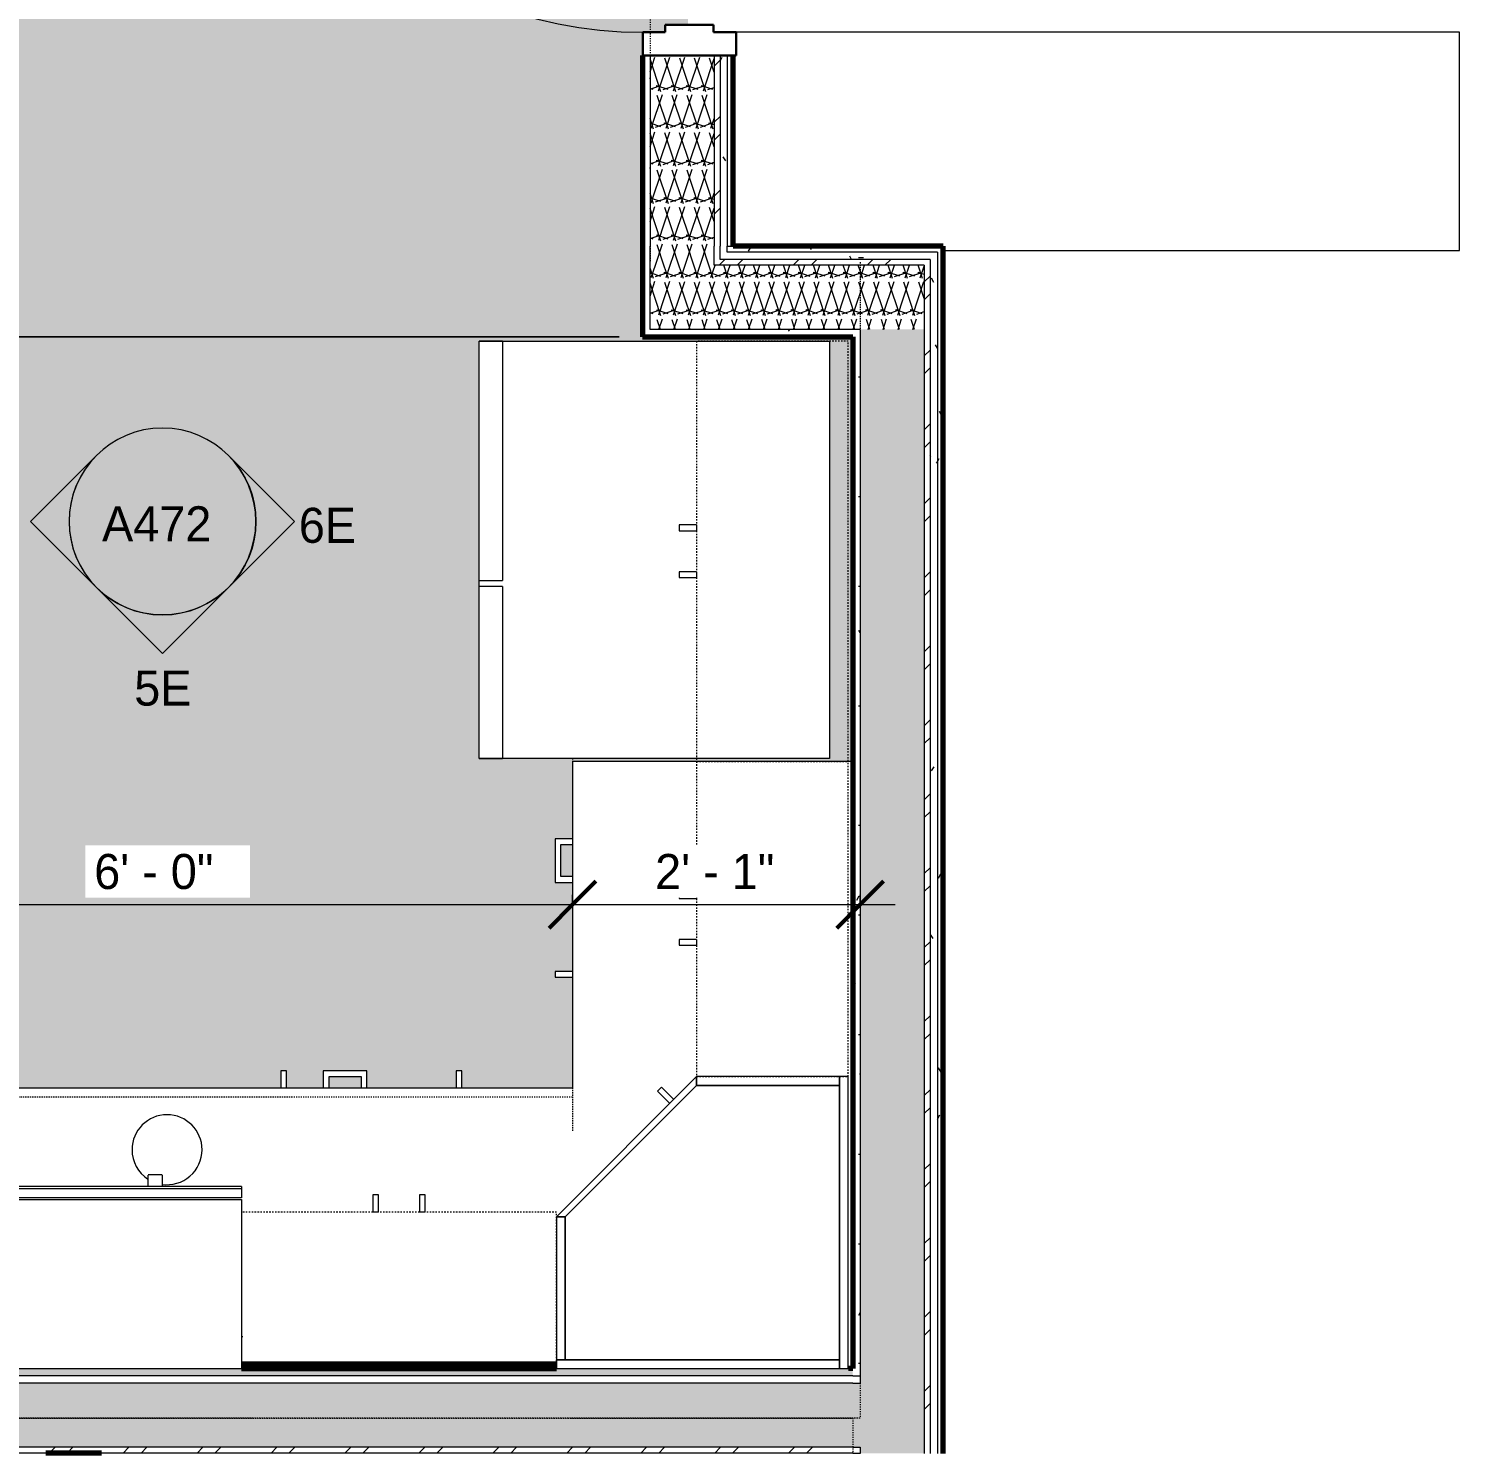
# Model space of a CAD drawing. Header units: inches. Extents: x 3011 to 5543, y -20 to 12119.
# Drawn here: x 4767.3 to 4889.9, y 10547.2 to 10669.2 of the extents above; entities that cross this region are included whole.
import ezdxf

# ---------------------------------------------------------------- set-up
doc = ezdxf.new("R2010")
doc.units = ezdxf.units.IN
doc.header["$MEASUREMENT"] = 0
doc.linetypes.add('Dash', pattern=[0.25, 0.125, -0.125])
doc.linetypes.add('Dash 3_32_', pattern=[0.1875, 0.09375, -0.09375])
for name, color, linetype, lineweight in [('0-5', 250, 'Continuous', 18), ('0-6', 130, 'Continuous', 5), ('A-ANNO-DIMS', 211, 'Continuous', 9), ('A-ANNO-DIMS-32', 211, 'Continuous', 9), ('A-DETL-1', 90, 'Dash 3_32_', 18), ('A-DOOR-1', 10, 'Continuous', 30), ('A-DOOR-2', 50, 'Continuous', 9), ('A-DOOR-FRAM-2', 10, 'Continuous', 30), ('A-FLOR-2', 250, 'Continuous', 18), ('A-WALL-1', 113, 'Continuous', 70), ('A-WALL-2', 113, 'Continuous', 9), ('A-WALL-3', 250, 'Continuous', 18), ('A-WALL-PATT-1', 50, 'Continuous', 9), ('A-WALL-PATT-2', 8, 'Continuous', 9), ('A-WALL-PATT-3', 253, 'Continuous', 9), ('G-ANNO-SYMB', 111, 'Continuous', 9), ('I-WALL-1', 7, 'Continuous', 70), ('Q-CASE', 31, 'Continuous', 9), ('Q-CASE-3', 31, 'Dash', 9), ('Q-SPCQ', 91, 'Continuous', 9)]:
    doc.layers.add(name, color=color, linetype=linetype, lineweight=lineweight)
doc.layers.add('A-AREA-PATT-1', color=255, linetype='Continuous', lineweight=9, transparency=1)
doc.styles.add('Century Gothic', font='ufonts.com_century-gothic.ttf', dxfattribs={"height": 3})
doc.dimstyles.new('OD_1__HACK', dxfattribs={"dimscale": 12, "dimtxt": 3.132505, "dimasz": 0.333333, "dimexe": 0.25, "dimexo": 0.166667, "dimgap": 0.041667, "dimtad": 1, "dimdec": 0, "dimzin": 3, "dimdsep": 46, "dimlunit": 4, "dimtxsty": 'Century Gothic', "dimblk1": 'OBLIQUE', "dimblk2": 'OBLIQUE', "dimsah": 1, "dimcen": 0.09, "dimdle": 0.25, "dimazin": 0, "dimtfac": 1, "dimtdec": 4, "dimtix": 1, "dimtmove": 0, "dimatfit": 3, "dimfxl": 1, "dimtvp": 1, "dimtfill": 1, "dimfrac": 2, "dimtolj": 1, "dimtzin": 0, "dimarcsym": 2})
pattern_1 = [(0, (0, 0), (10.24, 2.56), [0.422, -7.258, 0.422, -7.258, -40.96]), (0, (0, 0), (10.24, 2.56), [-15.36, 0.422, -14.938, 0.422, -7.258, -17.92]), (0, (0, 0), (10.24, 2.56), [-38.4, 0.422, -4.698, 0.422, -12.378]), (120, (3.84, 1.28), (-7.33702503, 7.58810013), [0.422, -7.258, 0.422, -7.258, -40.96]), (120, (3.84, 1.28), (-7.33702503, 7.58810013), [-15.36, 0.422, -14.938, 0.422, -7.258, -17.92]), (120, (3.84, 1.28), (-7.33702503, 7.58810013), [-38.4, 0.422, -4.698, 0.422, -12.378]), (240, (5.12, 6.4), (-2.90297497, -10.14810013), [0.422, -7.258, 0.422, -7.258, -40.96]), (240, (5.12, 6.4), (-2.90297497, -10.14810013), [-15.36, 0.422, -14.938, 0.422, -7.258, -17.92]), (240, (5.12, 6.4), (-2.90297497, -10.14810013), [-38.4, 0.422, -4.698, 0.422, -12.378])]
pattern_2 = [(161.57, (0.16, 0.16), (-1.279773737, -0.000426766), [0, -9.107, 1.011, 0]), (18.43, (-0.16, 0.16), (-1.279773737, 0.000426766), [0, -9.107, 1.011, 0]), (108.43, (0.16, 0.16), (0.639452382, -3.199964008), [3.035, -7.083]), (71.57, (-0.16, 0.16), (0.639452382, 3.199964008), [3.035, -7.083])]
pattern_3 = [(45, (0, 0), (-3.1678384, 3.1678384), []), (45, (0, 4.8), (-3.1678384, 3.1678384), [])]

# ---------------------------------------------------------------- blocks, each defined once
blk = doc.blocks.new('HOLLOW METAL - UNIT DOOR-2191979-1ST FLOOR - 1BD C - ADA TYPE B')
at = {"layer": 'A-DOOR-1'}
for p, q in [((18, 40.125), (16.25, 40.125)), ((16.25, 40.125), (16.25, 4.125)), ((18, 4.125), (18, 40.125)), ((16.25, 4.125), (18, 4.125))]:
    blk.add_line(p, q, dxfattribs=at)
at = {"layer": 'A-DOOR-2'}
blk.add_arc((18, 4.125), 36, 90, 180, dxfattribs=at)
at = {"layer": 'A-DOOR-FRAM-2'}
for p, q in [((-18, 4.125), (-20, 4.125)), ((-20, 4.125), (-20, -3.875)), ((-18, 2.1875), (-18, 4.125)), ((18, 4.125), (18, 2.1875)), ((20, 4.125), (18, 4.125)), ((20, -3.875), (20, 4.125)), ((-17.375, 2.1875), (-18, 2.1875)), ((-17.375, -1.9375), (-17.375, 2.1875)), ((18, 2.1875), (17.375, 2.1875)), ((17.375, 2.1875), (17.375, -1.9375)), ((-18, -3.875), (-18, -1.9375)), ((-18, -1.9375), (-17.375, -1.9375)), ((17.375, -1.9375), (18, -1.9375)), ((18, -1.9375), (18, -3.875)), ((-20, -3.875), (-18, -3.875)), ((18, -3.875), (20, -3.875))]:
    blk.add_line(p, q, dxfattribs=at)
blk = doc.blocks.new('CTR - 1st Phase - Common Walls_rvt-7-1ST FLOOR - 1BD C - ADA TYPE B')
at = {"layer": 'A-WALL-PATT-1'}
h = blk.add_hatch(dxfattribs=at)
h.set_pattern_fill('FP_1', color=256, style=0, pattern_type=2)
h.set_pattern_definition(pattern_1)
h.paths.add_polyline_path([(-3504.67, 10643.44), (-3504.67, 10666.89), (-3505.3, 10666.89), (-3505.3, 10643.44)], flags=0)
h.paths.add_polyline_path([(-3505.28, 10706.89), (-3504.67, 10706.89), (-3504.67, 10710.05), (-3505.3, 10710.05), (-3505.3, 10706.89)], flags=0)
h.paths.add_polyline_path([(-3504.67, 10710.06), (-3504.67, 10714.78), (-3505.28, 10714.17), (-3505.28, 10710.67), (-3504.76, 10710.14)], flags=0)
h.paths.add_polyline_path([(-3504.67, 10714.8), (-3504.67, 10714.91), (-3505.3, 10714.91), (-3505.28, 10714.8)], flags=0)
h = blk.add_hatch(dxfattribs=at)
h.set_pattern_fill('FP_1', color=256, style=0, pattern_type=2)
h.set_pattern_definition(pattern_1)
h.paths.add_polyline_path([(-3498.67, 10650.06), (-3498.05, 10650.06), (-3498.05, 10666.89), (-3498.67, 10666.89), (-3498.67, 10650.56)], flags=0)
h.paths.add_polyline_path([(-3498.05, 10706.89), (-3498.05, 10708.29), (-3498.67, 10708.29), (-3498.67, 10706.89)], flags=0)
h = blk.add_hatch(dxfattribs=at)
h.set_pattern_fill('FP_1', color=256, style=0, pattern_type=2)
h.set_pattern_definition(pattern_1)
h.paths.add_polyline_path([(-3480.69, 10650.06), (-3479.55, 10650.06), (-3479.55, 10650.56), (-3498.05, 10650.56), (-3498.05, 10650.06), (-3480.73, 10650.06)], flags=0)
h = blk.add_hatch(dxfattribs=at)
h.set_pattern_fill('FP_1', color=256, style=0, pattern_type=2)
h.set_pattern_definition(pattern_1)
h.paths.add_polyline_path([(-3498.05, 10649.44), (-3480.05, 10649.44), (-3480.05, 10650.06), (-3498.67, 10650.06), (-3498.67, 10649.44)], flags=0)
h = blk.add_hatch(dxfattribs=at)
h.set_pattern_fill('FP_1', color=256, style=0, pattern_type=2)
h.set_pattern_definition(pattern_1)
h.paths.add_polyline_path([(-3480.41, 10547.17), (-3480.05, 10547.17), (-3480.05, 10649.44), (-3480.67, 10649.44), (-3480.67, 10547.17)], flags=0)
h = blk.add_hatch(dxfattribs=at)
h.set_pattern_fill('FP_1', color=256, style=0, pattern_type=2)
h.set_pattern_definition(pattern_1)
h.paths.add_polyline_path([(-3479.84, 10547.17), (-3479.55, 10547.17), (-3479.55, 10650.06), (-3480.05, 10650.06), (-3480.05, 10547.17)], flags=0)
h = blk.add_hatch(dxfattribs=at)
h.set_pattern_fill('FP_1', color=256, style=0, pattern_type=2)
h.set_pattern_definition(pattern_1)
h.paths.add_polyline_path([(-3497.92, 10642.81), (-3486.67, 10642.81), (-3486.67, 10643.44), (-3505.3, 10643.44), (-3505.3, 10642.81), (-3499.17, 10642.81)], flags=0)
h = blk.add_hatch(dxfattribs=at)
h.set_pattern_fill('FP_1', color=256, style=0, pattern_type=2)
h.set_pattern_definition(pattern_1)
h.paths.add_polyline_path([(-3487.3, 10553.81), (-3486.67, 10553.82), (-3486.67, 10642.81), (-3487.3, 10642.81), (-3487.3, 10554.44)], flags=0)
h = blk.add_hatch(dxfattribs=at)
h.set_pattern_fill('FP_1', color=256, style=0, pattern_type=2)
h.set_pattern_definition(pattern_1)
h.paths.add_polyline_path([(-3624.17, 10553.81), (-3487.3, 10553.81), (-3487.3, 10554.44), (-3733.62, 10554.44), (-3733.62, 10553.81), (-3624.39, 10553.81)], flags=0)
h.paths.add_polyline_path([(-3788.67, 10553.81), (-3771.62, 10553.81), (-3771.62, 10554.44), (-3822.72, 10554.44), (-3822.72, 10553.81), (-3808.36, 10553.81)], flags=0)
h = blk.add_hatch(dxfattribs=at)
h.set_pattern_fill('FP_1', color=256, style=0, pattern_type=2)
h.set_pattern_definition(pattern_1)
h.paths.add_polyline_path([(-3601.5, 10547.17), (-3486.67, 10547.17), (-3486.67, 10547.19), (-3822.72, 10547.19), (-3822.72, 10547.17), (-3621.84, 10547.17)], flags=0)
at = {"layer": 'A-WALL-PATT-2'}
h = blk.add_hatch(dxfattribs=at)
h.set_pattern_fill('FP_2', color=256, style=0, pattern_type=2)
h.set_pattern_definition(pattern_3)
h.paths.add_polyline_path([(-3498.72, 10649.44), (-3498.67, 10649.44), (-3498.67, 10666.89), (-3499.17, 10666.89), (-3499.17, 10649.44)], flags=0)
h.paths.add_polyline_path([(-3498.67, 10706.89), (-3498.67, 10708.91), (-3499.17, 10708.91), (-3499.17, 10706.89)], flags=0)
h = blk.add_hatch(dxfattribs=at)
h.set_pattern_fill('FP_2', color=256, style=0, pattern_type=2)
h.set_pattern_definition(pattern_3)
h.paths.add_polyline_path([(-3480.67, 10648.94), (-3480.67, 10649.44), (-3499.17, 10649.44), (-3499.17, 10648.94), (-3480.69, 10648.94)], flags=0)
h = blk.add_hatch(dxfattribs=at)
h.set_pattern_fill('FP_2', color=256, style=0, pattern_type=2)
h.set_pattern_definition(pattern_3)
h.paths.add_polyline_path([(-3481.17, 10547.17), (-3480.67, 10547.17), (-3480.67, 10648.94), (-3481.17, 10648.94), (-3481.17, 10547.19)], flags=0)
h = blk.add_hatch(dxfattribs=at)
h.set_pattern_fill('FP_2', color=256, style=0, pattern_type=2)
h.set_pattern_definition(pattern_3)
h.paths.add_polyline_path([(-3486.67, 10547.19), (-3486.67, 10547.69), (-3822.72, 10547.69), (-3822.72, 10547.19), (-3486.7, 10547.19)], flags=0)
at = {"layer": 'A-WALL-PATT-3'}
h = blk.add_hatch(dxfattribs=at)
h.set_pattern_fill('FP_3', color=256, style=0, pattern_type=2)
h.set_pattern_definition(pattern_2)
h.paths.add_polyline_path([(-3504.61, 10648.94), (-3499.17, 10648.94), (-3499.17, 10666.89), (-3504.67, 10666.89), (-3504.67, 10648.94)], flags=0)
h.paths.add_polyline_path([(-3499.24, 10706.89), (-3499.17, 10706.89), (-3499.17, 10709.41), (-3504.67, 10709.41), (-3504.67, 10706.89), (-3499.48, 10706.89)], flags=0)
h = blk.add_hatch(dxfattribs=at)
h.set_pattern_fill('FP_3', color=256, style=0, pattern_type=2)
h.set_pattern_definition(pattern_2)
h.paths.add_polyline_path([(-3489.3, 10643.44), (-3481.17, 10643.44), (-3481.19, 10648.94), (-3504.67, 10648.94), (-3504.67, 10643.44), (-3497.92, 10643.44)], flags=0)
h = blk.add_hatch(dxfattribs=at)
h.set_pattern_fill('FP_3', color=256, style=0, pattern_type=2)
h.set_pattern_definition(pattern_2)
h.paths.add_polyline_path([(-3486.67, 10547.17), (-3481.17, 10547.17), (-3481.18, 10643.44), (-3486.67, 10643.44), (-3486.67, 10547.19)], flags=0)
h = blk.add_hatch(dxfattribs=at)
h.set_pattern_fill('FP_3', color=256, style=0, pattern_type=2)
h.set_pattern_definition(pattern_2)
h.paths.add_polyline_path([(-3488.61, 10547.69), (-3486.67, 10547.69), (-3486.67, 10553.19), (-3822.72, 10553.19), (-3822.72, 10547.69), (-3515.26, 10547.69)], flags=0)
at = {"layer": 'A-FLOR-2'}
for p, q in [((-3435.32, 10668.89), (-3497.3, 10668.89)), ((-3435.32, 10650.19), (-3435.32, 10668.89)), ((-3479.55, 10650.19), (-3435.32, 10650.19))]:
    blk.add_line(p, q, dxfattribs=at)
at = {"layer": 'A-WALL-3'}
for p, q in [((-3504.67, 10666.89), (-3504.67, 10650.56)), ((-3499.17, 10666.89), (-3499.17, 10650.56)), ((-3498.67, 10666.89), (-3498.67, 10650.56)), ((-3498.05, 10666.89), (-3498.05, 10650.56)), ((-3504.67, 10648.94), (-3504.67, 10650.56)), ((-3499.17, 10649.44), (-3499.17, 10650.56)), ((-3498.67, 10650.06), (-3498.67, 10650.56)), ((-3498.05, 10650.56), (-3497.55, 10650.56)), ((-3498.05, 10650.06), (-3498.05, 10650.56)), ((-3499.17, 10648.94), (-3499.17, 10649.44)), ((-3498.67, 10649.44), (-3498.67, 10650.06)), ((-3480.67, 10649.44), (-3498.67, 10649.44)), ((-3480.05, 10650.06), (-3498.05, 10650.06)), ((-3480.67, 10649.44), (-3480.67, 10648.94)), ((-3480.05, 10650.06), (-3480.05, 10649.44)), ((-3480.05, 10649.44), (-3480.05, 10642.81)), ((-3504.67, 10643.44), (-3504.67, 10648.94)), ((-3481.17, 10648.94), (-3499.17, 10648.94)), ((-3481.17, 10648.94), (-3481.17, 10643.44)), ((-3480.67, 10648.94), (-3480.67, 10642.81)), ((-3486.67, 10643.44), (-3504.67, 10643.44)), ((-3486.67, 10643.44), (-3486.67, 10642.81)), ((-3481.17, 10643.44), (-3481.17, 10642.81)), ((-3486.67, 10642.81), (-3486.67, 10553.81)), ((-3481.17, 10642.81), (-3481.17, 10547.17)), ((-3480.67, 10642.81), (-3480.67, 10547.17)), ((-3480.05, 10642.81), (-3480.05, 10547.17)), ((-3487.3, 10553.81), (-3733.62, 10553.81)), ((-3487.3, 10553.81), (-3486.67, 10553.81)), ((-3486.67, 10553.81), (-3486.67, 10553.19)), ((-3486.67, 10553.81), (-3486.67, 10553.19)), ((-3487.3, 10553.19), (-3822.72, 10553.19)), ((-3487.3, 10553.19), (-3486.67, 10553.19)), ((-3487.3, 10547.69), (-3822.72, 10547.69)), ((-3487.3, 10547.69), (-3486.67, 10547.69)), ((-3486.67, 10547.69), (-3486.67, 10547.19)), ((-3486.67, 10547.69), (-3486.67, 10547.19)), ((-3487.3, 10547.19), (-3822.72, 10547.19)), ((-3487.3, 10547.19), (-3486.67, 10547.19)), ((-3486.67, 10547.19), (-3486.67, 10547.17)), ((-3486.67, 10547.19), (-3486.67, 10547.17))]:
    blk.add_line(p, q, dxfattribs=at)
at = {"layer": 'I-WALL-1'}
for p, q in [((-3505.3, 10666.89), (-3505.3, 10650.56)), ((-3497.55, 10650.56), (-3497.55, 10666.89)), ((-3505.3, 10650.56), (-3505.3, 10643.44)), ((-3479.55, 10650.56), (-3497.55, 10650.56)), ((-3479.55, 10650.06), (-3479.55, 10650.56)), ((-3479.55, 10642.81), (-3479.55, 10650.06)), ((-3505.3, 10643.44), (-3505.3, 10642.81)), ((-3505.3, 10642.81), (-3487.3, 10642.81)), ((-3487.3, 10642.81), (-3487.3, 10554.44)), ((-3479.55, 10547.17), (-3479.55, 10642.81)), ((-3512.67, 10554.44), (-3539.67, 10554.44)), ((-3487.3, 10554.44), (-3487.67, 10554.44))]:
    blk.add_line(p, q, dxfattribs=at)
at = {"layer": '0-5', "rotation": 89.99999999999359}
blk.add_blockref('HOLLOW METAL - UNIT DOOR-2191979-1ST FLOOR - 1BD C - ADA TYPE B', (-3501.17, 10686.89), dxfattribs=at)
blk = doc.blocks.new('Refrigerator_-_Side-by-Side_6047 - 36_ X 30_-1372843-1ST FLOOR - 1BD C - ADA TYPE B')
at = {"layer": 'Q-SPCQ'}
for p, q in [((-17.88, 15.58), (17.87, 15.58)), ((-17.88, -14.42), (-17.88, 15.58)), ((-17.88, 15.58), (-3.13, 15.58)), ((-17.88, 15.58), (-17.88, 13.58)), ((-3.13, 13.58), (-3.13, 15.58)), ((-2.63, 15.58), (17.87, 15.58)), ((-2.63, 15.58), (-2.63, 13.58)), ((17.87, 15.58), (17.87, -14.42)), ((17.87, 13.58), (17.87, 15.58)), ((-3.13, 13.58), (-17.88, 13.58)), ((17.87, 13.58), (-2.63, 13.58)), ((17.87, -14.42), (-17.88, -14.42))]:
    blk.add_line(p, q, dxfattribs=at)
blk = doc.blocks.new('Range - 24_ x 30_-2806124-1ST FLOOR - 1BD C - ADA TYPE B')
at = {"layer": 'Q-SPCQ'}
blk.add_line((29.87, -22), (30, -22), dxfattribs=at)
for centre, radius, start, end in [((6.5, -6), 3.5, 360, 180), ((23.5, -6), 3, 0, 180), ((6.5, -6), 3.5, 180, 244.7931), ((6.5, -6), 3.5, 295.2069, 0), ((23.5, -6), 3, 180, 236.8442), ((23.5, -6), 3, 261.8143, 0)]:
    blk.add_arc(centre, radius, start, end, dxfattribs=at)
blk = doc.blocks.new('300 Series Wall Hung Cabinet_302 - 27_ X 36_-2604985-1ST FLOOR - 1BD C - ADA TYPE B')
at = {"layer": 'Q-CASE'}
for p, q in [((-2.25, -13.19), (-1.76, -13.19)), ((-2.25, -13.19), (-2.25, -14.69)), ((-1.76, -14.69), (-1.76, -13.19)), ((1.75, -13.19), (2.24, -13.19)), ((1.75, -13.19), (1.75, -14.69)), ((2.24, -14.69), (2.24, -13.19)), ((-2.25, -14.69), (-1.76, -14.69)), ((1.75, -14.69), (2.24, -14.69))]:
    blk.add_line(p, q, dxfattribs=at)
at = {"layer": 'Q-CASE-3'}
for p, q in [((13.5, -0.19), (-13.5, -0.19)), ((-13.5, -0.19), (-13.5, -13.19)), ((13.5, -13.19), (13.5, -0.19)), ((-13.5, -13.19), (13.5, -13.19))]:
    blk.add_line(p, q, dxfattribs=at)
blk = doc.blocks.new('30quot_MicrowaveVent_11166 - 70cm miele oven-2804781-1ST FLOOR - 1BD C - ADA TYPE B')
at = {"layer": 'Q-CASE'}
for p, q in [((8.88, 16.6), (7.69, 16.6)), ((7.69, 15.63), (7.69, 16.55)), ((8.88, 16.55), (8.88, 15.63)), ((15.68, 15.6), (-14.2, 15.6)), ((-14.2, 15.39), (-14.2, 15.6)), ((-14.2, 14.61), (-14.2, 15.39)), ((15.68, 15.39), (-14.2, 15.39)), ((15.68, 15.6), (15.68, 15.39)), ((15.68, 15.39), (15.68, 14.61)), ((15.68, 14.61), (-14.2, 14.61)), ((-14.2, 0), (-14.2, 14.49)), ((-14.2, 14.49), (15.68, 14.49)), ((15.68, 14.49), (15.68, 0)), ((-14.2, 0), (15.68, 0))]:
    blk.add_line(p, q, dxfattribs=at)
blk = doc.blocks.new('300 Series Wall Hung Cabinet_302 - 18_ x 36_-2362919-1ST FLOOR - 1BD C - ADA TYPE B')
at = {"layer": 'Q-CASE'}
for p, q in [((-2.25, -13.19), (-1.76, -13.19)), ((-2.25, -13.19), (-2.25, -14.69)), ((-1.76, -14.69), (-1.76, -13.19)), ((1.75, -13.19), (2.24, -13.19)), ((1.75, -13.19), (1.75, -14.69)), ((2.24, -14.69), (2.24, -13.19)), ((-2.25, -14.69), (-1.76, -14.69)), ((1.75, -14.69), (2.24, -14.69))]:
    blk.add_line(p, q, dxfattribs=at)
at = {"layer": 'Q-CASE-3'}
for p, q in [((18, -0.19), (-18, -0.19)), ((-18, -0.19), (-18, -13.19)), ((18, -13.19), (18, -0.19)), ((-18, -13.19), (18, -13.19))]:
    blk.add_line(p, q, dxfattribs=at)
blk = doc.blocks.new('Single Door 1 Drawer 211 - 211 Base Cabinet Single Door1 Drawer 15_-2709718-1ST FLOOR - 1BD C - ADA TYPE B')
at = {"layer": 'Q-CASE'}
for p, q in [((-5.64, -24), (-5.64, -25.5)), ((-5.14, -25), (-5.14, -24)), ((-2.39, -24), (-2.39, -25)), ((-1.89, -25.5), (-1.89, -24)), ((1.24, -24), (1.24, -25.5)), ((1.73, -25.5), (1.73, -24)), ((-5.64, -25.5), (-1.89, -25.5)), ((-2.39, -25), (-5.14, -25)), ((1.24, -25.5), (1.73, -25.5))]:
    blk.add_line(p, q, dxfattribs=at)
blk = doc.blocks.new('Base Cabinet 4 Drawer 254 - Base Cabinet 4 Drawer 254 15_-2556187-1ST FLOOR - 1BD C - ADA TYPE B')
at = {"layer": 'Q-CASE'}
for p, q in [((-1.14, -24), (-1.14, -25.5)), ((-0.64, -25), (-0.64, -24)), ((2.11, -24), (2.11, -25)), ((2.61, -25.5), (2.61, -24)), ((-1.14, -25.5), (2.61, -25.5)), ((2.11, -25), (-0.64, -25))]:
    blk.add_line(p, q, dxfattribs=at)
blk = doc.blocks.new('308 - 308-2727437-1ST FLOOR - 1BD C - ADA TYPE B')
at = {"layer": 'Q-CASE'}
for p, q in [((13, -0.19), (-12, -0.19)), ((-12, -0.19), (-12, -0.94)), ((-11.25, -0.94), (-12, -0.94)), ((-12, -0.94), (-12, -13.19)), ((-12, -0.94), (13, -0.94)), ((12.25, -0.94), (-11.25, -0.94)), ((-11.25, -0.94), (-11.25, -13.19)), ((-11.25, -13.19), (-11.25, -0.94)), ((12.25, -24.44), (12.25, -0.94)), ((13, -0.94), (12.25, -0.94)), ((12.25, -0.94), (12.25, -25.19)), ((13, -0.94), (13, -0.19)), ((13, -25.19), (13, -0.94)), ((-11.25, -13.19), (-12, -13.19)), ((-12, -13.19), (0, -25.19)), ((-12, -13.19), (-11.25, -13.19)), ((-11.25, -13.19), (0, -24.44)), ((0, -24.44), (-11.25, -13.19)), ((-10.05, -15.14), (-11.11, -16.2)), ((-10.76, -16.55), (-9.7, -15.49)), ((-11.11, -16.2), (-10.76, -16.55)), ((0, -24.44), (12.25, -24.44)), ((0, -25.19), (0, -24.44)), ((12.25, -24.44), (0, -24.44)), ((0, -24.44), (0, -25.19)), ((12.25, -25.19), (12.25, -24.44)), ((0, -25.19), (12.25, -25.19)), ((12.25, -25.19), (13, -25.19))]:
    blk.add_line(p, q, dxfattribs=at)
blk = doc.blocks.new('Base Cabinet Corner 197 - Base Cabinet Corner 197-2565125-1ST FLOOR - 1BD C - ADA TYPE B')
at = {"layer": 'Q-CASE'}
for p, q in [((10.24, -24), (10.24, -25.5)), ((10.73, -25.5), (10.73, -24)), ((10.24, -25.5), (10.73, -25.5)), ((2.23, -33.51), (0.74, -33.51)), ((0.74, -34), (2.23, -34)), ((2.23, -34), (2.23, -33.51))]:
    blk.add_line(p, q, dxfattribs=at)
blk = doc.blocks.new('DIMBLOCK111-1ST FLOOR - 1BD C - ADA TYPE B')
at = {"layer": 'A-ANNO-DIMS-32', "lineweight": 50}
for p, q in [((4742.4, 10594.17), (4744.4, 10596.17)), ((4813.9, 10594.17), (4815.9, 10596.17)), ((4742.4, 10594.17), (4740.4, 10592.17)), ((4813.9, 10594.17), (4811.9, 10592.17))]:
    blk.add_line(p, q, dxfattribs=at)
at = {"layer": 'A-ANNO-DIMS-32'}
for p, q in [((4742.4, 10595), (4742.4, 10591.17)), ((4742.4, 10594.17), (4742.4, 10595)), ((4742.4, 10594.17), (4813.9, 10594.17)), ((4813.9, 10595), (4813.9, 10591.17)), ((4813.9, 10594.17), (4813.9, 10595))]:
    blk.add_line(p, q, dxfattribs=at)
at = {"layer": 'A-ANNO-DIMS-32', "color": 0, "insert": (4772.91, 10598.51), "char_height": 3, "width": 12.5897, "attachment_point": 1, "line_spacing_factor": 0.984502, "style": 'Century Gothic', "bg_fill": 3, "box_fill_scale": 1.25, "bg_fill_color": 256, "bg_fill_true_color": 13158600, "bg_fill_transparency": 0}
blk.add_mtext('6\' - 0"', dxfattribs=at)
blk = doc.blocks.new('_Oblique')
at = {"color": 0, "linetype": 'ByBlock', "lineweight": -2}
blk.add_line((-0.5, -0.5), (0.5, 0.5), dxfattribs=at)
blk = doc.blocks.new('DIMBLOCK112-1ST FLOOR - 1BD C - ADA TYPE B')
at = {"layer": 'A-ANNO-DIMS-32', "lineweight": 50}
for p, q in [((4813.9, 10594.17), (4815.9, 10596.17)), ((4838.53, 10594.17), (4840.53, 10596.17)), ((4813.9, 10594.17), (4811.9, 10592.17)), ((4838.53, 10594.17), (4836.53, 10592.17))]:
    blk.add_line(p, q, dxfattribs=at)
at = {"layer": 'A-ANNO-DIMS-32'}
for p, q in [((4813.9, 10595), (4813.9, 10591.17)), ((4813.9, 10594.17), (4813.9, 10595)), ((4813.9, 10594.17), (4841.53, 10594.17)), ((4838.53, 10595), (4838.53, 10591.17)), ((4838.53, 10594.17), (4838.53, 10595))]:
    blk.add_line(p, q, dxfattribs=at)
at = {"layer": 'A-ANNO-DIMS-32', "color": 0, "insert": (4820.97, 10598.51), "char_height": 3, "width": 12.5897, "attachment_point": 1, "line_spacing_factor": 0.984502, "style": 'Century Gothic', "bg_fill": 3, "box_fill_scale": 1.25, "bg_fill_color": 256, "bg_fill_true_color": 13158600, "bg_fill_transparency": 0}
blk.add_mtext('2\' - 1"', dxfattribs=at)
blk = doc.blocks.new('Elevation - Filled Arrow-152140-1ST FLOOR - 1BD C - ADA TYPE B')
at = {"layer": 'G-ANNO-SYMB'}
for start, end in [(360, 180), (180, 360)]:
    blk.add_arc((0, 0), 0.25, start, end, dxfattribs=at)
blk = doc.blocks.new('Elevation - Filled Arrow-151867-1ST FLOOR - 1BD C - ADA TYPE B')
at = {"layer": 'G-ANNO-SYMB'}
for p, q in [((0, 0.3536), (-0.1768, 0.1768)), ((0.1768, 0.1768), (0, 0.3536))]:
    blk.add_line(p, q, dxfattribs=at)
blk.add_arc((0, 0), 0.25, 45, 135, dxfattribs=at)
blk = doc.blocks.new('DIMBLOCK120-1ST FLOOR - 1BD C - ADA TYPE B')
at = {"layer": 'A-ANNO-DIMS-32', "lineweight": 50}
for p, q in [((4732.51, 10642.81), (4730.51, 10644.81)), ((4732.51, 10642.81), (4734.51, 10640.81)), ((4732.51, 10577.7), (4730.51, 10579.7)), ((4732.51, 10577.7), (4734.51, 10575.7))]:
    blk.add_line(p, q, dxfattribs=at)
at = {"layer": 'A-ANNO-DIMS-32'}
for p, q in [((4817.9, 10642.81), (4729.51, 10642.81)), ((4732.51, 10577.7), (4732.51, 10642.81)), ((4732.51, 10642.81), (4817.9, 10642.81)), ((4740.4, 10577.7), (4729.51, 10577.7)), ((4732.51, 10577.7), (4740.4, 10577.7))]:
    blk.add_line(p, q, dxfattribs=at)
at = {"layer": 'A-ANNO-DIMS-32', "color": 0, "insert": (4728.16, 10605.01), "char_height": 3, "width": 12.5897, "attachment_point": 1, "rotation": 90, "line_spacing_factor": 0.984502, "style": 'Century Gothic', "bg_fill": 3, "box_fill_scale": 1.25, "bg_fill_color": 256, "bg_fill_true_color": 13158600, "bg_fill_transparency": 0}
blk.add_mtext('5\' - 5"', dxfattribs=at)
blk = doc.blocks.new('DIMBLOCK121-1ST FLOOR - 1BD C - ADA TYPE B')
at = {"layer": 'A-ANNO-DIMS-32', "lineweight": 50}
for p, q in [((4732.51, 10661.29), (4730.51, 10663.29)), ((4732.51, 10661.29), (4734.51, 10659.29)), ((4732.51, 10642.81), (4730.51, 10644.81)), ((4732.51, 10642.81), (4734.51, 10640.81))]:
    blk.add_line(p, q, dxfattribs=at)
at = {"layer": 'A-ANNO-DIMS-32'}
for p, q in [((4731.68, 10661.29), (4735.51, 10661.29)), ((4732.51, 10661.29), (4731.68, 10661.29)), ((4732.51, 10642.81), (4732.51, 10661.29)), ((4817.9, 10642.81), (4729.51, 10642.81)), ((4732.51, 10642.81), (4817.9, 10642.81))]:
    blk.add_line(p, q, dxfattribs=at)
at = {"layer": 'A-ANNO-DIMS-32', "color": 0, "insert": (4728.16, 10646.81), "char_height": 3, "width": 12.5897, "attachment_point": 1, "rotation": 90, "line_spacing_factor": 0.984502, "style": 'Century Gothic', "bg_fill": 3, "box_fill_scale": 1.25, "bg_fill_color": 256, "bg_fill_true_color": 13158600, "bg_fill_transparency": 0}
blk.add_mtext('1\' - 6"', dxfattribs=at)

msp = doc.modelspace()

# ---------------------------------------------------------------- hatches: boundary and pattern name
at = {"layer": 'A-AREA-PATT-1'}
h = msp.add_hatch(color=256, dxfattribs=at)
h.paths.add_polyline_path([(4742.4, 10661.29), (4819.9, 10661.29), (4819.9, 10668.89), (4821.84, 10668.89), (4821.84, 10669.51), (4823.78, 10669.51), (4823.78, 10704.26), (4821.84, 10704.26), (4821.84, 10704.89), (4819.9, 10704.89), (4819.9, 10709.63), (4796.11, 10709.63), (4796.11, 10716.07), (4795.53, 10716.07), (4795.53, 10719.07), (4798.9, 10719.07), (4798.9, 10755.07), (4795.53, 10755.07), (4795.53, 10758.07), (4796.11, 10758.07), (4796.11, 10763.66), (4783.45, 10763.66), (4783.45, 10763.07), (4780.45, 10763.07), (4780.45, 10766.45), (4746.45, 10766.45), (4746.45, 10763.07), (4744.33, 10763.07), (4744.33, 10761.03), (4743.58, 10761.03), (4743.58, 10760.78), (4742.2, 10760.78), (4742.2, 10737.78), (4743.58, 10737.78), (4743.58, 10712.53), (4744.33, 10712.53), (4744.33, 10710.03), (4743.99, 10710.03), (4743.99, 10704.63), (4701.03, 10704.63), (4701.03, 10662.03), (4742.4, 10662.03)], flags=0)
h.paths.add_polyline_path([(4796.62, 10703.14), (4783.9, 10703.14), (4783.9, 10704.89), (4819.9, 10704.89), (4819.9, 10703.14), (4797.15, 10703.14)], flags=0)
h.paths.add_polyline_path([(4742.2, 10712.78), (4742.2, 10735.78), (4741.2, 10735.78), (4741.2, 10712.78)], flags=0)
h = msp.add_hatch(color=256, dxfattribs=at)
h.paths.add_polyline_path([(4755.24, 10578.44), (4788.91, 10578.44), (4788.91, 10579.94), (4789.4, 10579.94), (4789.4, 10578.44), (4792.53, 10578.44), (4792.53, 10579.94), (4796.28, 10579.94), (4796.28, 10578.44), (4803.91, 10578.44), (4803.91, 10579.94), (4804.4, 10579.94), (4804.4, 10578.44), (4813.9, 10578.44), (4813.9, 10587.95), (4812.41, 10587.95), (4812.41, 10588.44), (4813.9, 10588.44), (4813.9, 10596.06), (4812.4, 10596.06), (4812.4, 10599.81), (4813.9, 10599.81), (4813.9, 10606.44), (4837.9, 10606.44), (4837.9, 10642.81), (4819.9, 10642.81), (4819.9, 10661.29), (4742.4, 10661.29), (4742.4, 10655.81), (4743.9, 10655.81), (4743.9, 10652.06), (4742.4, 10652.06), (4742.4, 10647.69), (4745.13, 10647.68), (4745.22, 10647.63), (4745.27, 10647.54), (4745.28, 10647.49), (4745.28, 10646.6), (4745.53, 10646.6), (4745.53, 10642.87), (4745.78, 10642.87), (4745.78, 10640.9), (4745.53, 10640.9), (4745.53, 10631.54), (4745.78, 10631.54), (4745.78, 10630.95), (4745.53, 10630.95), (4745.53, 10630.36), (4745.78, 10630.36), (4745.78, 10629.77), (4745.53, 10629.77), (4745.53, 10629.18), (4745.78, 10629.18), (4745.78, 10628.59), (4745.53, 10628.59), (4745.53, 10628), (4745.78, 10628), (4745.78, 10627.41), (4745.53, 10627.41), (4745.53, 10624.78), (4745.28, 10624.78), (4745.26, 10623.83), (4745.25, 10623.79), (4745.22, 10623.75), (4745.13, 10623.7), (4744.99, 10623.69), (4742.4, 10623.69), (4742.4, 10623.19), (4743.4, 10623.19), (4743.4, 10590.19), (4742.4, 10590.19), (4742.4, 10588.44), (4743.9, 10588.44), (4743.9, 10587.95), (4742.4, 10587.95), (4742.4, 10578.44), (4751.9, 10578.44), (4751.9, 10579.94), (4752.39, 10579.94), (4752.39, 10578.44), (4754.46, 10578.44)], flags=0)
h.paths.add_polyline_path([(4795.78, 10578.44), (4795.78, 10579.44), (4793.03, 10579.44), (4793.03, 10578.44), (4794.78, 10578.44)], flags=0)
h.paths.add_polyline_path([(4813.9, 10596.56), (4813.9, 10599.32), (4812.9, 10599.32), (4812.9, 10596.56)], flags=0)
h.paths.add_polyline_path([(4814.4, 10606.69), (4805.9, 10606.69), (4805.9, 10642.44), (4835.9, 10642.44), (4835.9, 10606.69), (4814.46, 10606.69)], flags=0)
h.paths.add_polyline_path([(4743.4, 10652.56), (4743.4, 10655.32), (4742.4, 10655.32), (4742.4, 10652.56), (4743.33, 10652.56)], flags=0)

# ---------------------------------------------------------------- linework, layer by layer
at = {"layer": 'A-DETL-1'}
for p, q in [((4820.53, 10710.39), (4820.53, 10649.19)), ((4838.53, 10649.19), (4838.53, 10550.19)), ((4813.9, 10606.7), (4813.9, 10574.7)), ((4742.4, 10577.7), (4813.9, 10577.7)), ((4497.69, 10550.19), (4837.9, 10550.19)), ((4838.53, 10550.19), (4701.03, 10550.19)), ((4837.9, 10550.19), (4837.9, 10547.17))]:
    msp.add_line(p, q, dxfattribs=at)
at = {"layer": 'A-WALL-1'}
for p, q in [((4812.53, 10554.81), (4785.53, 10554.81)), ((4785.53, 10554.44), (4812.53, 10554.44)), ((4773.53, 10547.19), (4768.78, 10547.19)), ((4768.78, 10547.19), (4768.78, 10547.17)), ((4773.53, 10547.17), (4773.53, 10547.19))]:
    msp.add_line(p, q, dxfattribs=at)
at = {"layer": 'A-WALL-2'}
for p, q in [((4837.9, 10606.44), (4813.9, 10606.44)), ((4813.9, 10606.44), (4813.9, 10578.44)), ((4813.9, 10578.44), (4742.4, 10578.44))]:
    msp.add_line(p, q, dxfattribs=at)

# ---------------------------------------------------------------- block references
at = {"layer": '0-6'}
msp.add_blockref('CTR - 1st Phase - Common Walls_rvt-7-1ST FLOOR - 1BD C - ADA TYPE B', (8325.2, 0), dxfattribs=at)
at = {"layer": 'G-ANNO-SYMB', "xscale": 31.99999999999999, "yscale": 31.99999999999999, "zscale": 31.99999999999999}
msp.add_blockref('Elevation - Filled Arrow-152140-1ST FLOOR - 1BD C - ADA TYPE B', (4778.76, 10626.99), dxfattribs=at)
at = {"layer": 'G-ANNO-SYMB', "xscale": 31.99999999999999, "yscale": 31.99999999999999, "zscale": 31.99999999999999, "rotation": 89.99999999999866}
msp.add_blockref('Elevation - Filled Arrow-151867-1ST FLOOR - 1BD C - ADA TYPE B', (4778.76, 10626.99), dxfattribs=at)
at = {"layer": 'G-ANNO-SYMB', "extrusion": (0, 0, -1), "xscale": 31.99999999999999, "yscale": 31.99999999999999, "zscale": 31.99999999999999}
for rotation in [90.00000000000114, 180]:
    msp.add_blockref('Elevation - Filled Arrow-151867-1ST FLOOR - 1BD C - ADA TYPE B', (-4778.76, 10626.99), dxfattribs=dict(at, rotation=rotation))
at = {"layer": 'Q-CASE'}
for name, p, rotation in [('300 Series Wall Hung Cabinet_302 - 18_ x 36_-2362919-1ST FLOOR - 1BD C - ADA TYPE B', (4837.71, 10624.44), 269.9999999999891), ('300 Series Wall Hung Cabinet_302 - 27_ X 36_-2604985-1ST FLOOR - 1BD C - ADA TYPE B', (4837.71, 10592.94), 269.9999999999891), ('Base Cabinet 4 Drawer 254 - Base Cabinet 4 Drawer 254 15_-2556187-1ST FLOOR - 1BD C - ADA TYPE B', (4837.9, 10598.68), 269.9999999999893), ('Base Cabinet Corner 197 - Base Cabinet Corner 197-2565125-1ST FLOOR - 1BD C - ADA TYPE B', (4814.64, 10554.44), 180), ('Single Door 1 Drawer 211 - 211 Base Cabinet Single Door1 Drawer 15_-2709718-1ST FLOOR - 1BD C - ADA TYPE B', (4790.64, 10554.44), 180), ('308 - 308-2727437-1ST FLOOR - 1BD C - ADA TYPE B', (4837.71, 10567.44), 269.9999999999891), ('300 Series Wall Hung Cabinet_302 - 27_ X 36_-2604985-1ST FLOOR - 1BD C - ADA TYPE B', (4799.03, 10554.63), 180)]:
    msp.add_blockref(name, p, dxfattribs=dict(at, rotation=rotation))
msp.add_blockref('30quot_MicrowaveVent_11166 - 70cm miele oven-2804781-1ST FLOOR - 1BD C - ADA TYPE B', (4769.85, 10554.44), dxfattribs=at)
at = {"layer": 'Q-SPCQ', "rotation": 89.999999999975}
msp.add_blockref('Refrigerator_-_Side-by-Side_6047 - 36_ X 30_-1372843-1ST FLOOR - 1BD C - ADA TYPE B', (4821.48, 10624.56), dxfattribs=at)
at = {"layer": 'Q-SPCQ'}
msp.add_blockref('Range - 24_ x 30_-2806124-1ST FLOOR - 1BD C - ADA TYPE B', (4755.65, 10579.18), dxfattribs=at)

# ---------------------------------------------------------------- texts
at = {"layer": 'G-ANNO-SYMB', "char_height": 3, "attachment_point": 1, "style": 'Century Gothic'}
for s, insert, width in [('A472', (4773.58, 10628.29), 12.221), ('6E', (4790.44, 10628.16), 5.555), ('5E', (4776.34, 10614.22), 5.555)]:
    msp.add_mtext(s, dxfattribs=dict(at, insert=insert, width=width))

# ---------------------------------------------------------------- next in the draw order: dimensions: what is measured, and where the dimension line sits
at = {"layer": 'A-ANNO-DIMS'}
dim = msp.add_linear_dim(base=(4813.90160619, 10594.16797055), p1=(4742.40160619, 10596.99639767), p2=(4813.90160619, 10596.99639767), dimstyle='OD_1__HACK', override={"dimpost": '<>', "dimfxl": 71.5}, dxfattribs=at)
dim.commit()
dim.dimension.update_dxf_attribs({"geometry": 'DIMBLOCK111-1ST FLOOR - 1BD C - ADA TYPE B', "text_midpoint": (4778.15160619, 10596.24342943)})

# ---------------------------------------------------------------- next in the draw order: dimensions: what is measured, and where the dimension line sits
dim = msp.add_linear_dim(base=(4838.53, 10594.17), p1=(4813.9, 10597), p2=(4838.53, 10597), dimstyle='OD_1__HACK', override={"dimpost": '<>', "dimfxl": 24.625}, dxfattribs=at)
dim.commit()
dim.dimension.update_dxf_attribs({"geometry": 'DIMBLOCK112-1ST FLOOR - 1BD C - ADA TYPE B', "text_midpoint": (4826.21, 10596.21)})

# ---------------------------------------------------------------- next in the draw order: dimensions: what is measured, and where the dimension line sits
dim = msp.add_linear_dim(base=(4732.51, 10642.81), p1=(4742.4, 10577.7), p2=(4819.9, 10642.81), angle=90, dimstyle='OD_1__HACK', override={"dimpost": '<>', "dimfxl": 101.224636}, dxfattribs=at)
dim.commit()
dim.dimension.update_dxf_attribs({"geometry": 'DIMBLOCK120-1ST FLOOR - 1BD C - ADA TYPE B', "text_midpoint": (4730.47, 10610.26)})

# ---------------------------------------------------------------- next in the draw order: dimensions: what is measured, and where the dimension line sits
dim = msp.add_linear_dim(base=(4732.51, 10661.29), p1=(4819.9, 10642.81), p2=(4729.68, 10661.29), angle=90, dimstyle='OD_1__HACK', override={"dimpost": '<>', "dimfxl": 92.096604}, dxfattribs=at)
dim.commit()
dim.dimension.update_dxf_attribs({"geometry": 'DIMBLOCK121-1ST FLOOR - 1BD C - ADA TYPE B', "text_midpoint": (4730.43, 10652.05)})

doc.saveas('drawing.dxf')
